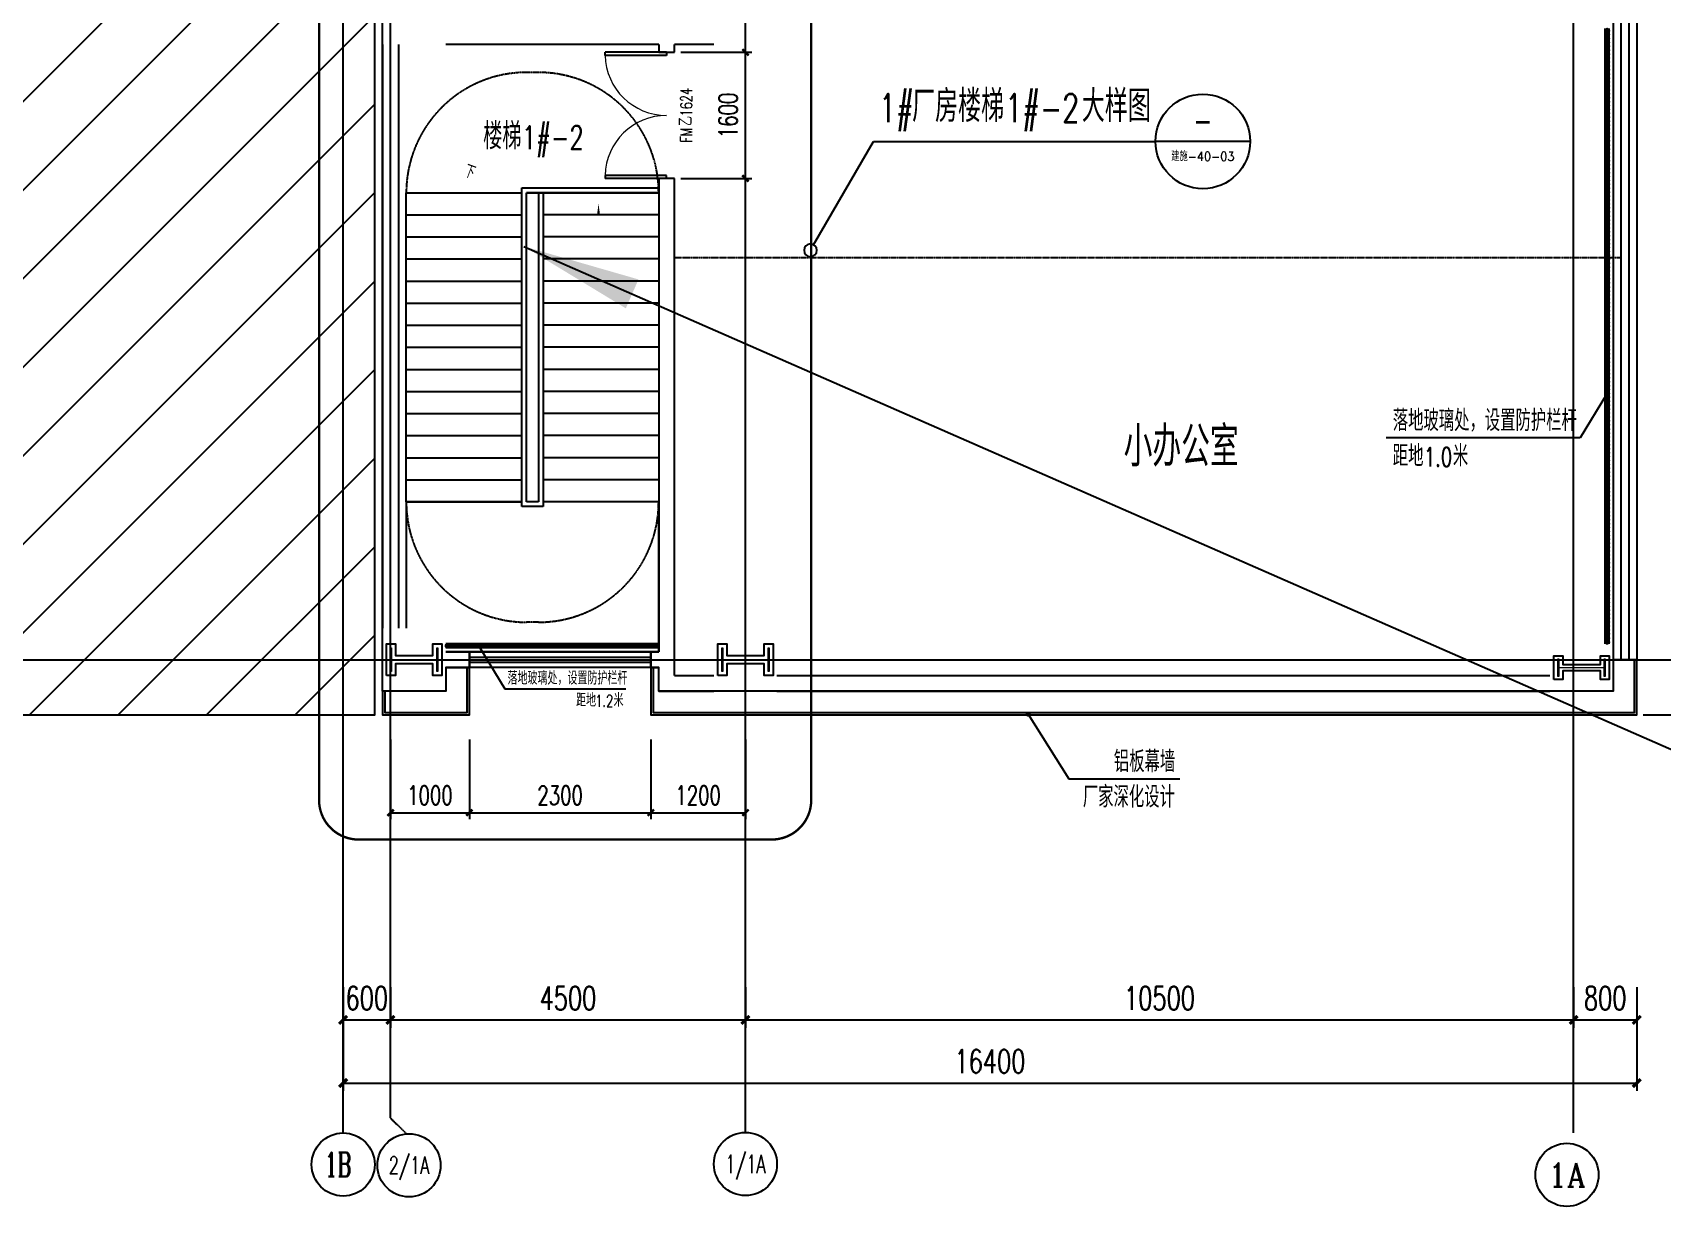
# Model space of a CAD drawing. Extents: x -954573 to 446329, y 489853 to 1226784.
# Drawn here: x -88392 to -67741, y 734889 to 749770 of the extents above; entities that cross this region are included whole.
import ezdxf
from ezdxf.enums import TextEntityAlignment as Align

# ---------------------------------------------------------------- set-up
doc = ezdxf.new("R2010")
doc.units = 0
doc.header["$LTSCALE"] = 10
doc.header["$MEASUREMENT"] = 0
doc.linetypes.add('10平面$0$DOTE', pattern=[2.42, 2, -0.2, 0.02, -0.2])
doc.linetypes.add('10平面$1$DASH', pattern=[0.35, 0.25, -0.1])
doc.layers.get('Defpoints').update_dxf_attribs({"color": 210})
for name, color, linetype in [('10平面$0$A-AXIS-D', 8, 'Continuous'), ('10平面$0$A-AXIS-DOTE', 8, '10平面$0$DOTE'), ('10平面$0$A-AXIS-DP', 8, 'Continuous'), ('10平面$0$A-AXIS-SYMB', 8, 'Continuous'), ('10平面$0$A-CURTAIN', 8, 'Continuous'), ('10平面$0$A-HATCH-2', 8, 'Continuous'), ('10平面$0$A-HRAIL', 8, 'Continuous'), ('10平面$0$A-SFCE', 8, 'Continuous'), ('10平面$0$A-STAIR', 8, 'Continuous'), ('10平面$0$A-TEXT', 8, 'Continuous'), ('10平面$0$A-WINDOW', 8, 'Continuous'), ('10平面$0$A-防火门窗', 1, 'Continuous'), ('10平面$0$AS-COLN', 8, 'Continuous'), ('10平面$0$AS-WALL', 8, 'Continuous'), ('10平面$0$AS-结构边线层', 8, 'Continuous'), ('10平面$0$CURTWALL', 8, 'Continuous'), ('10平面$0$DIM_ELEV', 3, 'Continuous'), ('10平面$0$DIM_SYMB', 8, 'Continuous'), ('10平面$0$PUB_TEXT', 8, 'Continuous'), ('10平面$0$建-房间', 8, 'Continuous'), ('10平面$0$建-文字', 8, 'Continuous'), ('10平面$0$建-窗', 8, 'Continuous'), ('10平面$0$建-箭头', 8, 'Continuous'), ('10平面$0$建-门窗编号', 8, 'Continuous'), ('A-LIN-V', 9, 'Continuous'), ('建-引出', 3, 'Continuous')]:
    doc.layers.add(name, color=color, linetype=linetype)
doc.layers.add('10平面$0$S-col', color=2, linetype='Continuous', lineweight=0)
doc.styles.add('10平面$0$_TCH_AXIS', font='COMPLEX', dxfattribs={"bigfont": 'GBCBIG'})
doc.styles.add('10平面$0$_TCH_DIM', font='SIMPLEX', dxfattribs={"bigfont": 'GBCBIG'})
doc.styles.add('10平面$0$_TCH_DIM_T3', font='SIMPLEX', dxfattribs={"width": 0.705882, "bigfont": 'GBCBIG'})
doc.styles.add('10平面$0$A-STANDARD', font='SIMPLEX', dxfattribs={"bigfont": 'GBCBIG'})
doc.styles.add('10平面$0$A-WIN-LABEL', font='SIMPLEX', dxfattribs={"bigfont": 'GBCBIG'})
doc.styles.add('10平面$0$Standard', font='gbenor.shx', dxfattribs={"bigfont": 'gbcbig.shx'})
doc.dimstyles.new('10平面$0$_TCH_ARCH&&100', dxfattribs={"dimtxt": 297.5, "dimasz": 100, "dimexe": 100, "dimexo": 100, "dimgap": 126.25, "dimtad": 1, "dimdec": 0, "dimzin": 0, "dimdsep": 46, "dimtxsty": '10平面$0$_TCH_DIM_T3', "dimblk": '10平面$0$_ArchTick', "dimcen": 0.09, "dimclrt": 7, "dimazin": 2, "dimtfac": 1, "dimtdec": 0, "dimtix": 1, "dimtmove": 2, "dimatfit": 3, "dimfxl": 0, "dimtolj": 1, "dimtzin": 0, "dimarcsym": 0})
doc.dimstyles.new('10平面$0$_TCH_ARCH&&80', dxfattribs={"dimtxt": 238, "dimasz": 80, "dimexe": 80, "dimexo": 80, "dimgap": 101, "dimtad": 1, "dimdec": 0, "dimzin": 0, "dimdsep": 46, "dimtxsty": '10平面$0$_TCH_DIM_T3', "dimblk": '10平面$0$_ArchTick', "dimcen": 0.09, "dimclrt": 7, "dimazin": 2, "dimtfac": 1, "dimtdec": 0, "dimtix": 1, "dimtmove": 2, "dimatfit": 3, "dimfxl": 0, "dimtolj": 1, "dimtzin": 0, "dimarcsym": 0})

# ---------------------------------------------------------------- blocks, each defined once
blk = doc.blocks.new('10平面$0$_ArchTick')
at = {"color": 0, "linetype": 'ByBlock', "const_width": 0.4}
blk.add_lwpolyline([(-0.5, -0.5), (0.5, 0.5)], dxfattribs=at)
blk = doc.blocks.new('*D3120')
at = {"layer": '10平面$0$A-AXIS-D', "color": 0, "lineweight": -2}
for p, q in [((136282, -67153), (136282, -67667)), ((136882, -67153), (136882, -67667)), ((136282, -67567), (136882, -67567))]:
    blk.add_line(p, q, dxfattribs=at)
at = {"layer": 'Defpoints', "color": 0}
for p in [(136282, -67053), (136882, -67053), (136882, -67567)]:
    blk.add_point(p, dxfattribs=at)
at = {"layer": '10平面$0$A-AXIS-D', "color": 0, "lineweight": -2, "xscale": 100, "yscale": 100, "zscale": 100, "rotation": 180}
blk.add_blockref('10平面$0$_ArchTick', (136282, -67567), dxfattribs=at)
at = {"layer": '10平面$0$A-AXIS-D', "color": 0, "lineweight": -2, "xscale": 100, "yscale": 100, "zscale": 100}
blk.add_blockref('10平面$0$_ArchTick', (136882, -67567), dxfattribs=at)
at = {"layer": '10平面$0$A-AXIS-D', "color": 7, "insert": (136582, -67292), "char_height": 297.5, "attachment_point": 5, "style": '10平面$0$_TCH_DIM_T3'}
blk.add_mtext('\\A1;600', dxfattribs=at)
blk = doc.blocks.new('*D3121')
at = {"layer": '10平面$0$A-AXIS-D', "color": 0, "lineweight": -2}
for p, q in [((136882, -67153), (136882, -67667)), ((141382, -67153), (141382, -67667)), ((136882, -67567), (141382, -67567))]:
    blk.add_line(p, q, dxfattribs=at)
at = {"layer": 'Defpoints', "color": 0}
for p in [(136882, -67053), (141382, -67053), (141382, -67567)]:
    blk.add_point(p, dxfattribs=at)
at = {"layer": '10平面$0$A-AXIS-D', "color": 0, "lineweight": -2, "xscale": 100, "yscale": 100, "zscale": 100, "rotation": 180}
blk.add_blockref('10平面$0$_ArchTick', (136882, -67567), dxfattribs=at)
at = {"layer": '10平面$0$A-AXIS-D', "color": 0, "lineweight": -2, "xscale": 100, "yscale": 100, "zscale": 100}
blk.add_blockref('10平面$0$_ArchTick', (141382, -67567), dxfattribs=at)
at = {"layer": '10平面$0$A-AXIS-D', "color": 7, "insert": (139132, -67292), "char_height": 297.5, "attachment_point": 5, "style": '10平面$0$_TCH_DIM_T3'}
blk.add_mtext('\\A1;4500', dxfattribs=at)
blk = doc.blocks.new('*D3122')
at = {"layer": '10平面$0$A-AXIS-D', "color": 0, "lineweight": -2}
for p, q in [((141382, -67153), (141382, -67667)), ((151882, -67153), (151882, -67667)), ((141382, -67567), (151882, -67567))]:
    blk.add_line(p, q, dxfattribs=at)
at = {"layer": 'Defpoints', "color": 0}
for p in [(141382, -67053), (151882, -67053), (151882, -67567)]:
    blk.add_point(p, dxfattribs=at)
at = {"layer": '10平面$0$A-AXIS-D', "color": 0, "lineweight": -2, "xscale": 100, "yscale": 100, "zscale": 100, "rotation": 180}
blk.add_blockref('10平面$0$_ArchTick', (141382, -67567), dxfattribs=at)
at = {"layer": '10平面$0$A-AXIS-D', "color": 0, "lineweight": -2, "xscale": 100, "yscale": 100, "zscale": 100}
blk.add_blockref('10平面$0$_ArchTick', (151882, -67567), dxfattribs=at)
at = {"layer": '10平面$0$A-AXIS-D', "color": 7, "insert": (146632, -67292), "char_height": 297.5, "attachment_point": 5, "style": '10平面$0$_TCH_DIM_T3'}
blk.add_mtext('\\A1;10500', dxfattribs=at)
blk = doc.blocks.new('*D3123')
at = {"layer": '10平面$0$A-AXIS-D', "color": 0, "lineweight": -2}
for p, q in [((151882, -67153), (151882, -67667)), ((152682, -67153), (152682, -67667)), ((151882, -67567), (152682, -67567))]:
    blk.add_line(p, q, dxfattribs=at)
at = {"layer": 'Defpoints', "color": 0}
for p in [(151882, -67053), (152682, -67053), (152682, -67567)]:
    blk.add_point(p, dxfattribs=at)
at = {"layer": '10平面$0$A-AXIS-D', "color": 0, "lineweight": -2, "xscale": 100, "yscale": 100, "zscale": 100, "rotation": 180}
blk.add_blockref('10平面$0$_ArchTick', (151882, -67567), dxfattribs=at)
at = {"layer": '10平面$0$A-AXIS-D', "color": 0, "lineweight": -2, "xscale": 100, "yscale": 100, "zscale": 100}
blk.add_blockref('10平面$0$_ArchTick', (152682, -67567), dxfattribs=at)
at = {"layer": '10平面$0$A-AXIS-D', "color": 7, "insert": (152282, -67292), "char_height": 297.5, "attachment_point": 5, "style": '10平面$0$_TCH_DIM_T3'}
blk.add_mtext('\\A1;800', dxfattribs=at)
blk = doc.blocks.new('*D3124')
at = {"layer": '10平面$0$A-AXIS-D', "color": 0, "lineweight": -2}
for p, q in [((136282, -67253), (136282, -68467)), ((152682, -67253), (152682, -68467)), ((136282, -68367), (152682, -68367))]:
    blk.add_line(p, q, dxfattribs=at)
at = {"layer": 'Defpoints', "color": 0}
for p in [(136282, -67153), (152682, -67153), (152682, -68367)]:
    blk.add_point(p, dxfattribs=at)
at = {"layer": '10平面$0$A-AXIS-D', "color": 0, "lineweight": -2, "xscale": 100, "yscale": 100, "zscale": 100, "rotation": 180}
blk.add_blockref('10平面$0$_ArchTick', (136282, -68367), dxfattribs=at)
at = {"layer": '10平面$0$A-AXIS-D', "color": 0, "lineweight": -2, "xscale": 100, "yscale": 100, "zscale": 100}
blk.add_blockref('10平面$0$_ArchTick', (152682, -68367), dxfattribs=at)
at = {"layer": '10平面$0$A-AXIS-D', "color": 7, "insert": (144482, -68092), "char_height": 297.5, "attachment_point": 5, "style": '10平面$0$_TCH_DIM_T3'}
blk.add_mtext('\\A1;16400', dxfattribs=at)
blk = doc.blocks.new('10平面$0$43243')
at = {"layer": '10平面$0$AS-结构边线层'}
blk.add_lwpolyline([(-68354, 818320), (-68354, 782920), (-70554, 782920), (-70554, 774520), (-68354, 774520), (-68354, 741420), (-80454, 741420), (-80454, 741720), (-80554, 741720), (-80554, 741920), (-82854, 741920), (-82854, 741720), (-83154, 741720), (-83154, 741420), (-83954, 741420), (-83954, 741420), (-83954, 832020)], dxfattribs=at)
blk = doc.blocks.new('10平面$0$3132')
at = {"layer": '10平面$0$A-AXIS-SYMB'}
for p, q in [((-78490, 747080), (-77731, 748390)), ((-77731, 748390), (-74155, 748390)), ((-72955, 748390), (-74155, 748390))]:
    blk.add_line(p, q, dxfattribs=at)
blk.add_lwpolyline([(-78449, 747010, 1), (-78611, 747010, 1)], format="xyb", close=True, dxfattribs=at)
blk.add_circle((-73555, 748390), 600, dxfattribs=at)
at = {"layer": '10平面$0$DIM_ELEV', "linetype": '10平面$1$DASH', "const_width": 30}
blk.add_lwpolyline([(-84260, 751860), (-79020, 751860, -0.414214), (-78520, 751360), (-78520, 740040, -0.414214), (-79020, 739540), (-84260, 739540, -0.414214), (-84760, 740040), (-84760, 751360, -0.414214)], format="xyb", close=True, dxfattribs=at)
at = {"layer": '10平面$0$PUB_TEXT', "style": '10平面$0$_TCH_DIM', "width": 0.705882}
for s, p in [('1#', (-77662, 748635)), ('1#-2', (-76062, 748635))]:
    blk.add_text(s, height=357, dxfattribs=at).set_placement(p)
at = {"layer": '10平面$0$PUB_TEXT', "style": '10平面$0$_TCH_DIM'}
for s, p in [('厂房楼梯', (-77242, 748635)), ('大样图', (-75090, 748635))]:
    blk.add_text(s, height=405.1, dxfattribs=at).set_placement(p)
for s, height, width, p, p2 in [('-', 365, 0.777778, (-73677, 748479), (-73434, 748479)), ('建施-40-03', 114.3, 0.940725, (-73956, 748143), (-73155, 748143))]:
    blk.add_text(s, height=height, dxfattribs=dict(at, width=width)).set_placement(p, p2, align=Align.FIT)
blk = doc.blocks.new('*D3766')
at = {"layer": '10平面$0$A-AXIS-DP', "color": 0, "lineweight": -2}
for p, q in [((-83854, 740810), (-83854, 739800)), ((-82854, 740810), (-82854, 739800)), ((-83854, 739880), (-82854, 739880))]:
    blk.add_line(p, q, dxfattribs=at)
at = {"layer": 'Defpoints', "color": 0}
for p in [(-83854, 740890), (-82854, 740890), (-82854, 739880)]:
    blk.add_point(p, dxfattribs=at)
at = {"layer": '10平面$0$A-AXIS-DP', "color": 0, "lineweight": -2, "xscale": 80, "yscale": 80, "zscale": 80, "rotation": 180}
blk.add_blockref('10平面$0$_ArchTick', (-83854, 739880), dxfattribs=at)
at = {"layer": '10平面$0$A-AXIS-DP', "color": 0, "lineweight": -2, "xscale": 80, "yscale": 80, "zscale": 80}
blk.add_blockref('10平面$0$_ArchTick', (-82854, 739880), dxfattribs=at)
at = {"layer": '10平面$0$A-AXIS-DP', "color": 7, "insert": (-83354, 740100), "char_height": 238, "attachment_point": 5, "style": '10平面$0$_TCH_DIM_T3'}
blk.add_mtext('\\A1;1000', dxfattribs=at)
blk = doc.blocks.new('*D3767')
at = {"layer": '10平面$0$A-AXIS-DP', "color": 0, "lineweight": -2}
for p, q in [((-82854, 740810), (-82854, 739800)), ((-80554, 740810), (-80554, 739800)), ((-82854, 739880), (-80554, 739880))]:
    blk.add_line(p, q, dxfattribs=at)
at = {"layer": 'Defpoints', "color": 0}
for p in [(-82854, 740890), (-80554, 740890), (-80554, 739880)]:
    blk.add_point(p, dxfattribs=at)
at = {"layer": '10平面$0$A-AXIS-DP', "color": 0, "lineweight": -2, "xscale": 80, "yscale": 80, "zscale": 80, "rotation": 180}
blk.add_blockref('10平面$0$_ArchTick', (-82854, 739880), dxfattribs=at)
at = {"layer": '10平面$0$A-AXIS-DP', "color": 0, "lineweight": -2, "xscale": 80, "yscale": 80, "zscale": 80}
blk.add_blockref('10平面$0$_ArchTick', (-80554, 739880), dxfattribs=at)
at = {"layer": '10平面$0$A-AXIS-DP', "color": 7, "insert": (-81704, 740100), "char_height": 238, "attachment_point": 5, "style": '10平面$0$_TCH_DIM_T3'}
blk.add_mtext('\\A1;2300', dxfattribs=at)
blk = doc.blocks.new('*D3768')
at = {"layer": '10平面$0$A-AXIS-DP', "color": 0, "lineweight": -2}
for p, q in [((-80554, 740810), (-80554, 739800)), ((-79354, 740810), (-79354, 739800)), ((-80554, 739880), (-79354, 739880))]:
    blk.add_line(p, q, dxfattribs=at)
at = {"layer": 'Defpoints', "color": 0}
for p in [(-80554, 740890), (-79354, 740890), (-79354, 739880)]:
    blk.add_point(p, dxfattribs=at)
at = {"layer": '10平面$0$A-AXIS-DP', "color": 0, "lineweight": -2, "xscale": 80, "yscale": 80, "zscale": 80, "rotation": 180}
blk.add_blockref('10平面$0$_ArchTick', (-80554, 739880), dxfattribs=at)
at = {"layer": '10平面$0$A-AXIS-DP', "color": 0, "lineweight": -2, "xscale": 80, "yscale": 80, "zscale": 80}
blk.add_blockref('10平面$0$_ArchTick', (-79354, 739880), dxfattribs=at)
at = {"layer": '10平面$0$A-AXIS-DP', "color": 7, "insert": (-79954, 740100), "char_height": 238, "attachment_point": 5, "style": '10平面$0$_TCH_DIM_T3'}
blk.add_mtext('\\A1;1200', dxfattribs=at)
blk = doc.blocks.new('*D3973')
at = {"layer": '10平面$0$A-AXIS-DP', "color": 0, "lineweight": -2}
for p, q in [((-80174, 749520), (-79274, 749520)), ((-79354, 747920), (-79354, 749520)), ((-80174, 747920), (-79274, 747920))]:
    blk.add_line(p, q, dxfattribs=at)
at = {"layer": 'Defpoints', "color": 0}
for p in [(-80254, 749520), (-79354, 749520), (-80254, 747920)]:
    blk.add_point(p, dxfattribs=at)
at = {"layer": '10平面$0$A-AXIS-DP', "color": 0, "lineweight": -2, "xscale": 80, "yscale": 80, "zscale": 80}
for p, rotation in [((-79354, 749520), 90), ((-79354, 747920), 270)]:
    blk.add_blockref('10平面$0$_ArchTick', p, dxfattribs=dict(at, rotation=rotation))
at = {"layer": '10平面$0$A-AXIS-DP', "color": 7, "insert": (-79574, 748720), "char_height": 238, "attachment_point": 5, "rotation": 90, "style": '10平面$0$_TCH_DIM_T3'}
blk.add_mtext('\\A1;1600', dxfattribs=at)
blk = doc.blocks.new('*D4214')
at = {"layer": '10平面$0$A-AXIS-DP', "color": 0, "lineweight": -2}
for p, q in [((-67974, 741820), (-66990, 741820)), ((-67070, 741120), (-67070, 741820)), ((-67974, 741120), (-66990, 741120))]:
    blk.add_line(p, q, dxfattribs=at)
at = {"layer": 'Defpoints', "color": 0}
for p in [(-68054, 741820), (-67070, 741820), (-68054, 741120)]:
    blk.add_point(p, dxfattribs=at)
at = {"layer": '10平面$0$A-AXIS-DP', "color": 0, "lineweight": -2, "xscale": 80, "yscale": 80, "zscale": 80}
for p, rotation in [((-67070, 741820), 90), ((-67070, 741120), 270)]:
    blk.add_blockref('10平面$0$_ArchTick', p, dxfattribs=dict(at, rotation=rotation))
at = {"layer": '10平面$0$A-AXIS-DP', "color": 7, "insert": (-67290, 741470), "char_height": 238, "attachment_point": 5, "rotation": 90, "style": '10平面$0$_TCH_DIM_T3'}
blk.add_mtext('\\A1;700', dxfattribs=at)
blk = doc.blocks.new('10平面$0$$DorLib2D$00000002')
for p, q in [((-0.5, 0), (-0.5, 0.4875)), ((-0.475, 0.4875), (-0.5, 0.4875)), ((-0.475, 0), (-0.475, 0.4875)), ((0.475, 0), (0.475, 0.4875)), ((0.475, 0.4875), (0.5, 0.4875)), ((0.5, 0), (0.5, 0.4875)), ((-0.5, 0), (-0.475, 0)), ((0.5, 0), (0.475, 0))]:
    blk.add_line(p, q)
at = {"lineweight": 13}
for centre, start, end in [((-0.4875, 0), 0, 88.53072), ((0.4875, 0), 91.46928, 180)]:
    blk.add_arc(centre, 0.4875, start, end, dxfattribs=at)
blk = doc.blocks.new('10平面$0$WINDOW2DLIB$DYNSTYLE$00000005')
at = {"color": 0}
for points in [[(-0.5, 0.5), (-0.5, -0.5)], [(-0.5, 0.5), (0.5, 0.5)], [(0.5, -0.5), (0.5, 0.5)], [(0.5, 0.1667), (-0.5, 0.1667)], [(0.5, -0.1667), (-0.5, -0.1667)], [(-0.5, -0.5), (0.5, -0.5)]]:
    blk.add_lwpolyline(points, dxfattribs=at)
blk = doc.blocks.new('10平面$0$99平面图例外参$0$$LinePat$圆环')
for points in [[(0, 150), (300, 150)], [(0, 0), (300, 0)], [(0, -150), (300, -150)]]:
    blk.add_lwpolyline(points)
at = {"color": 0}
blk.add_circle((150, 0), 150, dxfattribs=at)
blk = doc.blocks.new('10平面$0$_FZH')
at = {"layer": '10平面$0$A-HATCH-2'}
blk.add_lwpolyline([(-0.437, -0.25), (-0.437, 0.25), (-0.297, 0.25), (-0.297, 0.067), (0.298, 0.067), (0.298, 0.25), (0.438, 0.25), (0.438, -0.25), (0.298, -0.25), (0.298, -0.068), (-0.297, -0.068), (-0.297, -0.25)], close=True, dxfattribs=at)
at = {"layer": '10平面$0$S-col'}
blk.add_lwpolyline([(-0.375, -0.188), (-0.375, 0.187), (-0.36, 0.187), (-0.36, 0.005), (0.36, 0.005), (0.36, 0.187), (0.375, 0.187), (0.375, -0.188), (0.36, -0.188), (0.36, -0.005), (-0.36, -0.005), (-0.36, -0.188)], close=True, dxfattribs=at)
blk = doc.blocks.new('10平面$0$dote')
at = {"layer": '10平面$0$A-AXIS-D'}
for centre in [(136282.2, -69400), (137117.3, -69410), (141382.2, -69393.9), (151797.3, -69531.1)]:
    blk.add_circle(centre, 400, dxfattribs=at)
at = {"layer": '10平面$0$A-AXIS-DOTE'}
for p, q in [((136282.2, -69000), (136282.2, 36606.4)), ((141382.2, -69000), (141382.2, 36662.3)), ((151882.2, -69000), (151882.2, 36662.3)), ((136882.2, -68810), (136882.2, 36400)), ((134026.4, -63000), (158590, -63000)), ((137087, -69011.1), (136882.2, -68810))]:
    blk.add_line(p, q, dxfattribs=at)
at = {"layer": '10平面$0$PUB_TEXT', "style": '10平面$0$_TCH_AXIS'}
for s, height, width, p, p2 in [('1B ', 307.25, 0.551724, (136048.1, -69553.6), (136516.3, -69553.6)), ('2/1A', 219.77, 0.65625, (136859.8, -69519.9), (137374.8, -69519.9)), ('1/1A', 232.83, 0.65625, (141127.5, -69510.3), (141636.9, -69510.3))]:
    blk.add_text(s, height=height, dxfattribs=dict(at, width=width)).set_placement(p, p2, align=Align.FIT)
blk.add_text('1A', height=300.65, dxfattribs=at).set_placement((151561.1, -69681.5), (152033.5, -69681.5), align=Align.FIT)
at = {"layer": '10平面$0$A-AXIS-D'}
for base, p1, p2, picture, middle in [((136882.2, -67566.7), (136282.2, -67053.1), (136882.2, -67053.1), '*D3120', (136582.2, -67291.7)), ((141382.2, -67566.7), (136882.2, -67053.1), (141382.2, -67053.1), '*D3121', (139132.2, -67291.7)), ((151882.2, -67566.7), (141382.2, -67053.1), (151882.2, -67053.1), '*D3122', (146632.2, -67291.7)), ((152682.2, -67566.7), (151882.2, -67053.1), (152682.2, -67053.1), '*D3123', (152282.2, -67291.7)), ((152682.2, -68366.7), (136282.2, -67153.1), (152682.2, -67153.1), '*D3124', (144482.2, -68091.7))]:
    dim = blk.add_linear_dim(base=base, p1=p1, p2=p2, angle=0, dimstyle='10平面$0$_TCH_ARCH&&100', override={"dimgap": 0}, dxfattribs=at)
    dim.commit()
    dim.dimension.update_dxf_attribs({"geometry": picture, "text_midpoint": middle, "dimtype": 129})
blk = doc.blocks.new('10平面')
at = {"layer": '10平面$0$A-HATCH-2'}
h = blk.add_hatch(dxfattribs=at)
h.set_pattern_fill('ANSI31', color=256, scale=500)
h.set_pattern_definition([(45, (0, 0), (-561.266, 561.266), [])])
h.paths.add_polyline_path([(-84054.2, 832520), (-91980, 832520), (-91980, 741120), (-84054.2, 741120)])
at = {"linetype": '10平面$1$DASH', "ltscale": 2}
blk.add_lwpolyline([(-128061.3, 741820), (-84100, 741820)], dxfattribs=at)
at = {"layer": '10平面$0$A-AXIS-SYMB'}
for p, q in [((-68439.4, 745182.5), (-68772.3, 744634)), ((-68772.3, 744634), (-71230.8, 744634)), ((-75770, 741130), (-75255.8, 740310)), ((-75255.8, 740310), (-73845.8, 740310))]:
    blk.add_line(p, q, dxfattribs=at)
at = {"layer": '10平面$0$A-AXIS-SYMB', "const_width": 32}
for points in [[(-68431, 745196.1, 1), (-68447.7, 745168.8, 1)], [(-75778.5, 741143.6, 1), (-75761.5, 741116.4, 1)]]:
    blk.add_lwpolyline(points, format="xyb", close=True, dxfattribs=at)
at = {"layer": '10平面$0$A-CURTAIN'}
for points in [[(-80554.2, 741720), (-80554.2, 741120), (-68054.2, 741120), (-68054.2, 741820)], [(-80524.2, 741720), (-80524.2, 741150), (-68084.2, 741150), (-68084.2, 741820)], [(-83954.2, 741420), (-83954.2, 741120), (-82854.2, 741120), (-82854.2, 741720)], [(-83924.2, 741420), (-83924.2, 741150), (-82884.2, 741150), (-82884.2, 741720)]]:
    blk.add_lwpolyline(points, dxfattribs=at)
at = {"layer": '10平面$0$A-HATCH-2'}
blk.add_lwpolyline([(-84054.2, 832520), (-91980, 832520), (-91980, 741120), (-84054.2, 741120)], close=True, dxfattribs=at)
at = {"layer": '10平面$0$A-SFCE', "color": 9, "linetype": '10平面$1$DASH'}
for p, q in [((-81979.2, 749265), (-82129.2, 749265)), ((-81979.2, 742295), (-82129.2, 742295))]:
    blk.add_line(p, q, dxfattribs=at)
for points in [[(-83654.2, 747740, -0.4142136), (-82129.2, 749265)], [(-80454.2, 747740, 0.4142136), (-81979.2, 749265)], [(-83654.2, 743820, 0.4142136), (-82129.2, 742295)], [(-80454.2, 743820, -0.4142136), (-81979.2, 742295)]]:
    blk.add_lwpolyline(points, format="xyb", dxfattribs=at)
at = {"layer": '10平面$0$A-STAIR'}
for p, q in [((-82189.2, 743760), (-82189.2, 747800)), ((-82189.2, 747800), (-80454.2, 747800)), ((-80454.2, 747800), (-80454.2, 747740)), ((-83654.2, 743820), (-83654.2, 747740)), ((-83654.2, 747740), (-82189.2, 747740)), ((-82129.2, 743820), (-82129.2, 747740)), ((-82129.2, 743820), (-82129.2, 747740)), ((-82129.2, 747740), (-80454.2, 747740)), ((-81979.2, 747740), (-82129.2, 747740)), ((-81979.2, 747740), (-81979.2, 743820)), ((-81919.2, 747740), (-81979.2, 747740)), ((-81979.2, 747740), (-81979.2, 743820)), ((-81919.2, 747740), (-81979.2, 747740)), ((-80454.2, 747740), (-81919.2, 747740)), ((-81919.2, 747740), (-81919.2, 743760)), ((-80454.2, 747740), (-80454.2, 743820)), ((-83654.2, 747460), (-82189.2, 747460)), ((-80454.2, 747460), (-81919.2, 747460)), ((-83654.2, 747180), (-82189.2, 747180)), ((-80454.2, 747180), (-81919.2, 747180)), ((-83654.2, 746900), (-82189.2, 746900)), ((-80454.2, 746900), (-81919.2, 746900)), ((-83654.2, 746620), (-82189.2, 746620)), ((-80454.2, 746620), (-81919.2, 746620)), ((-83654.2, 746340), (-82189.2, 746340)), ((-80454.2, 746340), (-81919.2, 746340)), ((-83654.2, 746060), (-82189.2, 746060)), ((-80454.2, 746060), (-81919.2, 746060)), ((-83654.2, 745780), (-82189.2, 745780)), ((-80454.2, 745780), (-81919.2, 745780)), ((-83654.2, 745500), (-82189.2, 745500)), ((-80454.2, 745500), (-81919.2, 745500)), ((-83654.2, 745220), (-82189.2, 745220)), ((-80454.2, 745220), (-81919.2, 745220)), ((-83654.2, 744940), (-82189.2, 744940)), ((-80454.2, 744940), (-81919.2, 744940)), ((-83654.2, 744660), (-82189.2, 744660)), ((-80454.2, 744660), (-81919.2, 744660)), ((-83654.2, 744380), (-82189.2, 744380)), ((-80454.2, 744380), (-81919.2, 744380)), ((-83654.2, 744100), (-82189.2, 744100)), ((-80454.2, 744100), (-81919.2, 744100)), ((-83654.2, 743820), (-82189.2, 743820)), ((-83654.2, 743820), (-83654.2, 742220)), ((-82189.2, 743820), (-83654.2, 743820)), ((-81919.2, 743760), (-82189.2, 743760)), ((-81979.2, 743820), (-82129.2, 743820)), ((-81979.2, 743820), (-82129.2, 743820)), ((-80454.2, 743820), (-81919.2, 743820)), ((-80454.2, 743820), (-81919.2, 743820)), ((-80454.2, 741920), (-80454.2, 743820)), ((-83154.2, 741920), (-80454.2, 741920))]:
    blk.add_line(p, q, dxfattribs=at)
at = {"layer": '10平面$0$AS-WALL'}
for p, q in [((-83954.2, 749620), (-83954.2, 742220)), ((-83754.2, 749620), (-83754.2, 742220)), ((-80454.2, 749620), (-83154.2, 749620)), ((-80454.2, 749620), (-80454.2, 749520)), ((-79754.2, 749620), (-80254.2, 749620)), ((-80254.2, 749520), (-80254.2, 749620)), ((-80454.2, 749520), (-80254.2, 749520)), ((-80254.2, 747920), (-80454.2, 747920)), ((-80454.2, 747920), (-80454.2, 741920)), ((-80254.2, 741820), (-80254.2, 747920)), ((-82854.2, 741920), (-83154.2, 741920)), ((-82854.2, 741720), (-82854.2, 741920)), ((-80454.2, 741920), (-80554.2, 741920)), ((-80554.2, 741920), (-80554.2, 741720)), ((-80254.2, 741620), (-80254.2, 741820)), ((-83154.2, 741720), (-82854.2, 741720)), ((-80554.2, 741720), (-80454.2, 741720)), ((-80454.2, 741420), (-80454.2, 741720)), ((-80254.2, 741620), (-79754.2, 741620)), ((-78954.2, 741620), (-69154.2, 741620)), ((-80454.2, 741420), (-79754.2, 741420)), ((-78954.2, 741420), (-69154.2, 741420))]:
    blk.add_line(p, q, dxfattribs=at)
at = {"layer": '10平面$0$AS-WALL', "linetype": '10平面$1$DASH'}
blk.add_lwpolyline([(-80254.2, 746920), (-68254.2, 746920)], dxfattribs=at)
at = {"layer": '10平面$0$CURTWALL'}
for p, q in [((-68354.2, 774220), (-68354.2, 741820)), ((-68254.2, 774220), (-68254.2, 741820)), ((-68154.2, 774220), (-68154.2, 741820)), ((-68054.2, 774220), (-68054.2, 741820)), ((-68054.2, 741820), (-68354.2, 741820))]:
    blk.add_line(p, q, dxfattribs=at)
at = {"layer": '10平面$0$DIM_SYMB'}
for p, q in [((-82738.8, 741999.5), (-82405.9, 741451.1)), ((-82405.9, 741451.1), (-80869.3, 741451.1))]:
    blk.add_line(p, q, dxfattribs=at)
at = {"layer": '10平面$0$DIM_SYMB', "const_width": 20}
blk.add_lwpolyline([(-82744, 742008.1, 1), (-82733.6, 741991, 1)], format="xyb", close=True, dxfattribs=at)
at = {"layer": '10平面$0$建-箭头'}
blk.add_lwpolyline([(-82891.7, 747880, 0, 0, 0), (-82891.7, 742870, 0, 0, 0), (-81216.7, 742870, 0, 0, 0), (-81216.7, 747600, 0, 40, 0), (-81216.7, 747450, 0, 0, 0)], format="xyseb", dxfattribs=at)
at = {"layer": '10平面$0$A-AXIS-DP'}
blk.add_blockref('10平面$0$3132', (0, 0), dxfattribs=at)
at = {"layer": '10平面$0$A-HRAIL'}
for p, xscale, yscale, zscale, rotation in [((-68429.2, 749770), 0.1666666666666673, 0.1666666666666673, 0.1666666666666673, 90), ((-68429.2, 749720), 0.1666666666666673, 0.1666666666666673, 0.1666666666666673, 90), ((-68429.2, 749670), 0.1666666666666673, 0.1666666666666673, 0.1666666666666673, 90), ((-68429.2, 749620), 0.1666666666666673, 0.1666666666666673, 0.1666666666666673, 90), ((-68429.2, 749570), 0.1666666666666673, 0.1666666666666673, 0.1666666666666673, 90), ((-68429.2, 749520), 0.1666666666666673, 0.1666666666666673, 0.1666666666666673, 90), ((-68429.2, 749470), 0.1666666666666673, 0.1666666666666673, 0.1666666666666673, 90), ((-68429.2, 749420), 0.1666666666666673, 0.1666666666666673, 0.1666666666666673, 90), ((-68429.2, 749370), 0.1666666666666673, 0.1666666666666673, 0.1666666666666673, 90), ((-68429.2, 749320), 0.1666666666666673, 0.1666666666666673, 0.1666666666666673, 90), ((-68429.2, 749270), 0.1666666666666673, 0.1666666666666673, 0.1666666666666673, 90), ((-68429.2, 749220), 0.1666666666666673, 0.1666666666666673, 0.1666666666666673, 90), ((-68429.2, 749170), 0.1666666666666673, 0.1666666666666673, 0.1666666666666673, 90), ((-68429.2, 749120), 0.1666666666666673, 0.1666666666666673, 0.1666666666666673, 90), ((-68429.2, 749070), 0.1666666666666673, 0.1666666666666673, 0.1666666666666673, 90), ((-68429.2, 749020), 0.1666666666666673, 0.1666666666666673, 0.1666666666666673, 90), ((-68429.2, 748970), 0.1666666666666673, 0.1666666666666673, 0.1666666666666673, 90), ((-68429.2, 748920), 0.1666666666666673, 0.1666666666666673, 0.1666666666666673, 90), ((-68429.2, 748870), 0.1666666666666673, 0.1666666666666673, 0.1666666666666673, 90), ((-68429.2, 748820), 0.1666666666666673, 0.1666666666666673, 0.1666666666666673, 90), ((-68429.2, 748770), 0.1666666666666673, 0.1666666666666673, 0.1666666666666673, 90), ((-68429.2, 748720), 0.1666666666666673, 0.1666666666666673, 0.1666666666666673, 90), ((-68429.2, 748670), 0.1666666666666673, 0.1666666666666673, 0.1666666666666673, 90), ((-68429.2, 748620), 0.1666666666666673, 0.1666666666666673, 0.1666666666666673, 90), ((-68429.2, 748570), 0.1666666666666673, 0.1666666666666673, 0.1666666666666673, 90), ((-68429.2, 748520), 0.1666666666666673, 0.1666666666666673, 0.1666666666666673, 90), ((-68429.2, 748470), 0.1666666666666673, 0.1666666666666673, 0.1666666666666673, 90), ((-68429.2, 748420), 0.1666666666666673, 0.1666666666666673, 0.1666666666666673, 90), ((-68429.2, 748370), 0.1666666666666673, 0.1666666666666673, 0.1666666666666673, 90), ((-68429.2, 748320), 0.1666666666666673, 0.1666666666666673, 0.1666666666666673, 90), ((-68429.2, 748270), 0.1666666666666673, 0.1666666666666673, 0.1666666666666673, 90), ((-68429.2, 748220), 0.1666666666666673, 0.1666666666666673, 0.1666666666666673, 90), ((-68429.2, 748170), 0.1666666666666673, 0.1666666666666673, 0.1666666666666673, 90), ((-68429.2, 748120), 0.1666666666666673, 0.1666666666666673, 0.1666666666666673, 90), ((-68429.2, 748070), 0.1666666666666673, 0.1666666666666673, 0.1666666666666673, 90), ((-68429.2, 748020), 0.1666666666666673, 0.1666666666666673, 0.1666666666666673, 90), ((-68429.2, 747970), 0.1666666666666673, 0.1666666666666673, 0.1666666666666673, 90), ((-68429.2, 747920), 0.1666666666666673, 0.1666666666666673, 0.1666666666666673, 90), ((-68429.2, 747870), 0.1666666666666673, 0.1666666666666673, 0.1666666666666673, 90), ((-68429.2, 747820), 0.1666666666666673, 0.1666666666666673, 0.1666666666666673, 90), ((-68429.2, 747770), 0.1666666666666673, 0.1666666666666673, 0.1666666666666673, 90), ((-68429.2, 747720), 0.1666666666666673, 0.1666666666666673, 0.1666666666666673, 90), ((-68429.2, 747670), 0.1666666666666673, 0.1666666666666673, 0.1666666666666673, 90), ((-68429.2, 747620), 0.1666666666666673, 0.1666666666666673, 0.1666666666666673, 90), ((-68429.2, 747570), 0.1666666666666673, 0.1666666666666673, 0.1666666666666673, 90), ((-68429.2, 747520), 0.1666666666666673, 0.1666666666666673, 0.1666666666666673, 90), ((-68429.2, 747470), 0.1666666666666673, 0.1666666666666673, 0.1666666666666673, 90), ((-68429.2, 747420), 0.1666666666666673, 0.1666666666666673, 0.1666666666666673, 90), ((-68429.2, 747370), 0.1666666666666673, 0.1666666666666673, 0.1666666666666673, 90), ((-68429.2, 747320), 0.1666666666666673, 0.1666666666666673, 0.1666666666666673, 90), ((-68429.2, 747270), 0.1666666666666673, 0.1666666666666673, 0.1666666666666673, 90), ((-68429.2, 747220), 0.1666666666666673, 0.1666666666666673, 0.1666666666666673, 90), ((-68429.2, 747170), 0.1666666666666673, 0.1666666666666673, 0.1666666666666673, 90), ((-68429.2, 747120), 0.1666666666666673, 0.1666666666666673, 0.1666666666666673, 90), ((-68429.2, 747070), 0.1666666666666673, 0.1666666666666673, 0.1666666666666673, 90), ((-68429.2, 747020), 0.1666666666666673, 0.1666666666666673, 0.1666666666666673, 90), ((-68429.2, 746970), 0.1666666666666673, 0.1666666666666673, 0.1666666666666673, 90), ((-68429.2, 746920), 0.1666666666666673, 0.1666666666666673, 0.1666666666666673, 90), ((-68429.2, 746870), 0.1666666666666673, 0.1666666666666673, 0.1666666666666673, 90), ((-68429.2, 746820), 0.1666666666666673, 0.1666666666666673, 0.1666666666666673, 90), ((-68429.2, 746770), 0.1666666666666673, 0.1666666666666673, 0.1666666666666673, 90), ((-68429.2, 746720), 0.1666666666666673, 0.1666666666666673, 0.1666666666666673, 90), ((-68429.2, 746670), 0.1666666666666673, 0.1666666666666673, 0.1666666666666673, 90), ((-68429.2, 746620), 0.1666666666666673, 0.1666666666666673, 0.1666666666666673, 90), ((-68429.2, 746570), 0.1666666666666673, 0.1666666666666673, 0.1666666666666673, 90), ((-68429.2, 746520), 0.1666666666666673, 0.1666666666666673, 0.1666666666666673, 90), ((-68429.2, 746470), 0.1666666666666673, 0.1666666666666673, 0.1666666666666673, 90), ((-68429.2, 746420), 0.1666666666666673, 0.1666666666666673, 0.1666666666666673, 90), ((-68429.2, 746370), 0.1666666666666673, 0.1666666666666673, 0.1666666666666673, 90), ((-68429.2, 746320), 0.1666666666666673, 0.1666666666666673, 0.1666666666666673, 90), ((-68429.2, 746270), 0.1666666666666673, 0.1666666666666673, 0.1666666666666673, 90), ((-68429.2, 746220), 0.1666666666666673, 0.1666666666666673, 0.1666666666666673, 90), ((-68429.2, 746170), 0.1666666666666673, 0.1666666666666673, 0.1666666666666673, 90), ((-68429.2, 746120), 0.1666666666666673, 0.1666666666666673, 0.1666666666666673, 90), ((-68429.2, 746070), 0.1666666666666673, 0.1666666666666673, 0.1666666666666673, 90), ((-68429.2, 746020), 0.1666666666666673, 0.1666666666666673, 0.1666666666666673, 90), ((-68429.2, 745970), 0.1666666666666673, 0.1666666666666673, 0.1666666666666673, 90), ((-68429.2, 745920), 0.1666666666666673, 0.1666666666666673, 0.1666666666666673, 90), ((-68429.2, 745870), 0.1666666666666673, 0.1666666666666673, 0.1666666666666673, 90), ((-68429.2, 745820), 0.1666666666666673, 0.1666666666666673, 0.1666666666666673, 90), ((-68429.2, 745770), 0.1666666666666673, 0.1666666666666673, 0.1666666666666673, 90), ((-68429.2, 745720), 0.1666666666666673, 0.1666666666666673, 0.1666666666666673, 90), ((-68429.2, 745670), 0.1666666666666673, 0.1666666666666673, 0.1666666666666673, 90), ((-68429.2, 745620), 0.1666666666666673, 0.1666666666666673, 0.1666666666666673, 90), ((-68429.2, 745570), 0.1666666666666673, 0.1666666666666673, 0.1666666666666673, 90), ((-68429.2, 745520), 0.1666666666666673, 0.1666666666666673, 0.1666666666666673, 90), ((-68429.2, 745470), 0.1666666666666673, 0.1666666666666673, 0.1666666666666673, 90), ((-68429.2, 745420), 0.1666666666666673, 0.1666666666666673, 0.1666666666666673, 90), ((-68429.2, 745370), 0.1666666666666673, 0.1666666666666673, 0.1666666666666673, 90), ((-68429.2, 745320), 0.1666666666666673, 0.1666666666666673, 0.1666666666666673, 90), ((-68429.2, 745270), 0.1666666666666673, 0.1666666666666673, 0.1666666666666673, 90), ((-68429.2, 745220), 0.1666666666666673, 0.1666666666666673, 0.1666666666666673, 90), ((-68429.2, 745170), 0.1666666666666673, 0.1666666666666673, 0.1666666666666673, 90), ((-68429.2, 745120), 0.1666666666666673, 0.1666666666666673, 0.1666666666666673, 90), ((-68429.2, 745070), 0.1666666666666673, 0.1666666666666673, 0.1666666666666673, 90), ((-68429.2, 745020), 0.1666666666666673, 0.1666666666666673, 0.1666666666666673, 90), ((-68429.2, 744970), 0.1666666666666673, 0.1666666666666673, 0.1666666666666673, 90), ((-68429.2, 744920), 0.1666666666666673, 0.1666666666666673, 0.1666666666666673, 90), ((-68429.2, 744870), 0.1666666666666673, 0.1666666666666673, 0.1666666666666673, 90), ((-68429.2, 744820), 0.1666666666666673, 0.1666666666666673, 0.1666666666666673, 90), ((-68429.2, 744770), 0.1666666666666673, 0.1666666666666673, 0.1666666666666673, 90), ((-68429.2, 744720), 0.1666666666666673, 0.1666666666666673, 0.1666666666666673, 90), ((-68429.2, 744670), 0.1666666666666673, 0.1666666666666673, 0.1666666666666673, 90), ((-68429.2, 744620), 0.1666666666666673, 0.1666666666666673, 0.1666666666666673, 90), ((-68429.2, 744570), 0.1666666666666673, 0.1666666666666673, 0.1666666666666673, 90), ((-68429.2, 744520), 0.1666666666666673, 0.1666666666666673, 0.1666666666666673, 90), ((-68429.2, 744470), 0.1666666666666673, 0.1666666666666673, 0.1666666666666673, 90), ((-68429.2, 744420), 0.1666666666666673, 0.1666666666666673, 0.1666666666666673, 90), ((-68429.2, 744370), 0.1666666666666673, 0.1666666666666673, 0.1666666666666673, 90), ((-68429.2, 744320), 0.1666666666666673, 0.1666666666666673, 0.1666666666666673, 90), ((-68429.2, 744270), 0.1666666666666673, 0.1666666666666673, 0.1666666666666673, 90), ((-68429.2, 744220), 0.1666666666666673, 0.1666666666666673, 0.1666666666666673, 90), ((-68429.2, 744170), 0.1666666666666673, 0.1666666666666673, 0.1666666666666673, 90), ((-68429.2, 744120), 0.1666666666666673, 0.1666666666666673, 0.1666666666666673, 90), ((-68429.2, 744070), 0.1666666666666673, 0.1666666666666673, 0.1666666666666673, 90), ((-68429.2, 744020), 0.1666666666666673, 0.1666666666666673, 0.1666666666666673, 90), ((-68429.2, 743970), 0.1666666666666673, 0.1666666666666673, 0.1666666666666673, 90), ((-68429.2, 743920), 0.1666666666666673, 0.1666666666666673, 0.1666666666666673, 90), ((-68429.2, 743870), 0.1666666666666673, 0.1666666666666673, 0.1666666666666673, 90), ((-68429.2, 743820), 0.1666666666666673, 0.1666666666666673, 0.1666666666666673, 90), ((-68429.2, 743770), 0.1666666666666673, 0.1666666666666673, 0.1666666666666673, 90), ((-68429.2, 743720), 0.1666666666666673, 0.1666666666666673, 0.1666666666666673, 90), ((-68429.2, 743670), 0.1666666666666673, 0.1666666666666673, 0.1666666666666673, 90), ((-68429.2, 743620), 0.1666666666666673, 0.1666666666666673, 0.1666666666666673, 90), ((-68429.2, 743570), 0.1666666666666673, 0.1666666666666673, 0.1666666666666673, 90), ((-68429.2, 743520), 0.1666666666666673, 0.1666666666666673, 0.1666666666666673, 90), ((-68429.2, 743470), 0.1666666666666673, 0.1666666666666673, 0.1666666666666673, 90), ((-68429.2, 743420), 0.1666666666666673, 0.1666666666666673, 0.1666666666666673, 90), ((-68429.2, 743370), 0.1666666666666673, 0.1666666666666673, 0.1666666666666673, 90), ((-68429.2, 743320), 0.1666666666666673, 0.1666666666666673, 0.1666666666666673, 90), ((-68429.2, 743270), 0.1666666666666673, 0.1666666666666673, 0.1666666666666673, 90), ((-68429.2, 743220), 0.1666666666666673, 0.1666666666666673, 0.1666666666666673, 90), ((-68429.2, 743170), 0.1666666666666673, 0.1666666666666673, 0.1666666666666673, 90), ((-68429.2, 743120), 0.1666666666666673, 0.1666666666666673, 0.1666666666666673, 90), ((-68429.2, 743070), 0.1666666666666673, 0.1666666666666673, 0.1666666666666673, 90), ((-68429.2, 743020), 0.1666666666666673, 0.1666666666666673, 0.1666666666666673, 90), ((-68429.2, 742970), 0.1666666666666673, 0.1666666666666673, 0.1666666666666673, 90), ((-68429.2, 742920), 0.1666666666666673, 0.1666666666666673, 0.1666666666666673, 90), ((-68429.2, 742870), 0.1666666666666673, 0.1666666666666673, 0.1666666666666673, 90), ((-68429.2, 742820), 0.1666666666666673, 0.1666666666666673, 0.1666666666666673, 90), ((-68429.2, 742770), 0.1666666666666673, 0.1666666666666673, 0.1666666666666673, 90), ((-68429.2, 742720), 0.1666666666666673, 0.1666666666666673, 0.1666666666666673, 90), ((-68429.2, 742670), 0.1666666666666673, 0.1666666666666673, 0.1666666666666673, 90), ((-68429.2, 742620), 0.1666666666666673, 0.1666666666666673, 0.1666666666666673, 90), ((-68429.2, 742570), 0.1666666666666673, 0.1666666666666673, 0.1666666666666673, 90), ((-68429.2, 742520), 0.1666666666666673, 0.1666666666666673, 0.1666666666666673, 90), ((-68429.2, 742470), 0.1666666666666673, 0.1666666666666673, 0.1666666666666673, 90), ((-68429.2, 742420), 0.1666666666666673, 0.1666666666666673, 0.1666666666666673, 90), ((-68429.2, 742370), 0.1666666666666673, 0.1666666666666673, 0.1666666666666673, 90), ((-68429.2, 742320), 0.1666666666666673, 0.1666666666666673, 0.1666666666666673, 90), ((-68429.2, 742270), 0.1666666666666673, 0.1666666666666673, 0.1666666666666673, 90), ((-68429.2, 742220), 0.1666666666666673, 0.1666666666666673, 0.1666666666666673, 90), ((-68429.2, 742170), 0.1666666666666673, 0.1666666666666673, 0.1666666666666673, 90), ((-83104.2, 741995), 0.166666667564121, 0.166666667564121, 0.166666667564121, 180), ((-83054.2, 741995), 0.166666667564121, 0.166666667564121, 0.166666667564121, 180), ((-83004.2, 741995), 0.166666667564121, 0.166666667564121, 0.166666667564121, 180), ((-82954.2, 741995), 0.166666667564121, 0.166666667564121, 0.166666667564121, 180), ((-82904.2, 741995), 0.166666667564121, 0.166666667564121, 0.166666667564121, 180), ((-82854.2, 741995), 0.166666667564121, 0.166666667564121, 0.166666667564121, 180), ((-82804.2, 741995), 0.166666667564121, 0.166666667564121, 0.166666667564121, 180), ((-82754.2, 741995), 0.166666667564121, 0.166666667564121, 0.166666667564121, 180), ((-82704.2, 741995), 0.166666667564121, 0.166666667564121, 0.166666667564121, 180), ((-82654.2, 741995), 0.166666667564121, 0.166666667564121, 0.166666667564121, 180), ((-82604.2, 741995), 0.166666667564121, 0.166666667564121, 0.166666667564121, 180), ((-82554.2, 741995), 0.166666667564121, 0.166666667564121, 0.166666667564121, 180), ((-82504.2, 741995), 0.166666667564121, 0.166666667564121, 0.166666667564121, 180), ((-82454.2, 741995), 0.166666667564121, 0.166666667564121, 0.166666667564121, 180), ((-82404.2, 741995), 0.166666667564121, 0.166666667564121, 0.166666667564121, 180), ((-82354.2, 741995), 0.166666667564121, 0.166666667564121, 0.166666667564121, 180), ((-82304.2, 741995), 0.166666667564121, 0.166666667564121, 0.166666667564121, 180), ((-82254.2, 741995), 0.166666667564121, 0.166666667564121, 0.166666667564121, 180), ((-82204.2, 741995), 0.166666667564121, 0.166666667564121, 0.166666667564121, 180), ((-82154.2, 741995), 0.166666667564121, 0.166666667564121, 0.166666667564121, 180), ((-82104.2, 741995), 0.166666667564121, 0.166666667564121, 0.166666667564121, 180), ((-82054.2, 741995), 0.166666667564121, 0.166666667564121, 0.166666667564121, 180), ((-82004.2, 741995), 0.166666667564121, 0.166666667564121, 0.166666667564121, 180), ((-81954.2, 741995), 0.166666667564121, 0.166666667564121, 0.166666667564121, 180), ((-81904.2, 741995), 0.166666667564121, 0.166666667564121, 0.166666667564121, 180), ((-81854.2, 741995), 0.166666667564121, 0.166666667564121, 0.166666667564121, 180), ((-81804.2, 741995), 0.166666667564121, 0.166666667564121, 0.166666667564121, 180), ((-81754.2, 741995), 0.166666667564121, 0.166666667564121, 0.166666667564121, 180), ((-81704.2, 741995), 0.166666667564121, 0.166666667564121, 0.166666667564121, 180), ((-81654.2, 741995), 0.166666667564121, 0.166666667564121, 0.166666667564121, 180), ((-81604.2, 741995), 0.166666667564121, 0.166666667564121, 0.166666667564121, 180), ((-81554.2, 741995), 0.166666667564121, 0.166666667564121, 0.166666667564121, 180), ((-81504.2, 741995), 0.166666667564121, 0.166666667564121, 0.166666667564121, 180), ((-81454.2, 741995), 0.166666667564121, 0.166666667564121, 0.166666667564121, 180), ((-81404.2, 741995), 0.166666667564121, 0.166666667564121, 0.166666667564121, 180), ((-81354.2, 741995), 0.166666667564121, 0.166666667564121, 0.166666667564121, 180), ((-81304.2, 741995), 0.166666667564121, 0.166666667564121, 0.166666667564121, 180), ((-81254.2, 741995), 0.166666667564121, 0.166666667564121, 0.166666667564121, 180), ((-81204.2, 741995), 0.166666667564121, 0.166666667564121, 0.166666667564121, 180), ((-81154.2, 741995), 0.166666667564121, 0.166666667564121, 0.166666667564121, 180), ((-81104.2, 741995), 0.166666667564121, 0.166666667564121, 0.166666667564121, 180), ((-81054.2, 741995), 0.166666667564121, 0.166666667564121, 0.166666667564121, 180), ((-81004.2, 741995), 0.166666667564121, 0.166666667564121, 0.166666667564121, 180), ((-80954.2, 741995), 0.166666667564121, 0.166666667564121, 0.166666667564121, 180), ((-80904.2, 741995), 0.166666667564121, 0.166666667564121, 0.166666667564121, 180), ((-80854.2, 741995), 0.166666667564121, 0.166666667564121, 0.166666667564121, 180), ((-80804.2, 741995), 0.166666667564121, 0.166666667564121, 0.166666667564121, 180), ((-80754.2, 741995), 0.166666667564121, 0.166666667564121, 0.166666667564121, 180), ((-80704.2, 741995), 0.166666667564121, 0.166666667564121, 0.166666667564121, 180), ((-80654.2, 741995), 0.166666667564121, 0.166666667564121, 0.166666667564121, 180), ((-80604.2, 741995), 0.166666667564121, 0.166666667564121, 0.166666667564121, 180), ((-80554.2, 741995), 0.166666667564121, 0.166666667564121, 0.166666667564121, 180), ((-80504.2, 741995), 0.166666667564121, 0.166666667564121, 0.166666667564121, 180), ((-80454.2, 741995), 0.166666667564121, 0.166666667564121, 0.166666667564121, 180), ((-68429.2, 742120), 0.1666666666666673, 0.1666666666666673, 0.1666666666666673, 90), ((-68429.2, 742070), 0.1666666666666673, 0.1666666666666673, 0.1666666666666673, 90), ((-68429.2, 742020), 0.1666666666666673, 0.1666666666666673, 0.1666666666666673, 90)]:
    blk.add_blockref('10平面$0$99平面图例外参$0$$LinePat$圆环', p, dxfattribs=dict(at, xscale=xscale, yscale=yscale, zscale=zscale, rotation=rotation))
at = {"layer": '10平面$0$A-WINDOW'}
blk.add_blockref('10平面$0$43243', (0, 0), dxfattribs=at)
at = {"layer": '10平面$0$A-防火门窗', "xscale": 1600, "yscale": 1600, "zscale": 199.9999999999999, "rotation": 89.99999999913913}
blk.add_blockref('10平面$0$$DorLib2D$00000002', (-80354.2, 748720), dxfattribs=at)
at = {"layer": '10平面$0$AS-COLN', "color": 3}
for p, xscale, yscale, zscale, rotation in [((-83554.2, 741820), 799.999998183368, 800.0000190933933, 800.0000190933933, 7.503869954797862e-11), ((-79354.2, 741820), 799.9999951861391, 800.0000190715073, 800.0000190715073, 359.9999999999333), ((-68754.2, 741720), 799.9999951696082, 600.0000000001164, 600.0000000001164, 4.168816657259134e-11)]:
    blk.add_blockref('10平面$0$_FZH', p, dxfattribs=dict(at, xscale=xscale, yscale=yscale, zscale=zscale, rotation=rotation))
at = {"layer": '10平面$0$AS-WALL'}
blk.add_blockref('10平面$0$dote', (-220736.4, 804820), dxfattribs=at)
at = {"layer": '10平面$0$建-窗', "xscale": -2300.00001053614, "yscale": 199.9999999999999, "zscale": 199.9999999999999, "rotation": 2.382180919633192e-12}
blk.add_blockref('10平面$0$WINDOW2DLIB$DYNSTYLE$00000005', (-81704.2, 741820), dxfattribs=at)
at = {"layer": '10平面$0$A-TEXT', "style": '10平面$0$A-STANDARD'}
blk.add_text('楼梯', height=337.59, dxfattribs=at).set_placement((-82680, 748290, -3701.9))
at = {"layer": '10平面$0$A-TEXT', "style": '10平面$0$A-STANDARD', "width": 0.705882}
blk.add_text('1#-2', height=297.5, dxfattribs=at).set_placement((-82188.5, 748290, -3701.9))
at = {"layer": '10平面$0$PUB_TEXT', "style": '10平面$0$_TCH_DIM'}
for s, height, p in [('落地玻璃处，设置防护栏杆', 270.071, (-71146.8, 744718)), ('距地', 270.07, (-71146.8, 744270)), ('米', 270.1, (-70385.6, 744270)), ('落地玻璃处，设置防护栏杆', 168.794, (-82370.2, 741503.6)), ('距地', 168.79, (-81501.8, 741223.6)), ('米', 168.8, (-81026.1, 741223.6)), ('铝板幕墙', 270.07, (-74683.4, 740394)), ('厂家深化设计', 270.07, (-75076.6, 739946))]:
    blk.add_text(s, height=height, dxfattribs=at).set_placement(p)
at = {"layer": '10平面$0$PUB_TEXT', "style": '10平面$0$_TCH_DIM', "width": 0.705882}
for s, height, p in [('1.0', 238, (-70753.6, 744270)), ('1.2', 148.75, (-81256.1, 741223.6))]:
    blk.add_text(s, height=height, dxfattribs=at).set_placement(p)
at = {"layer": '10平面$0$建-房间', "style": '10平面$0$Standard'}
blk.add_text('小办公室', height=506.38, dxfattribs=at).set_placement((-74559, 744269.4))
at = {"layer": '10平面$0$建-文字', "style": '10平面$0$A-STANDARD'}
blk.add_text('下', height=168.8, rotation=339.92971, dxfattribs=at).set_placement((-82936.3, 747948.8))
at = {"layer": '10平面$0$建-门窗编号', "style": '10平面$0$A-WIN-LABEL', "width": 0.705882}
for s, p in [('1624', (-80029.2, 748708.9)), ('FM', (-80029.2, 748376.1))]:
    blk.add_text(s, height=148.75, rotation=90, dxfattribs=at).set_placement(p)
at = {"layer": '10平面$0$建-门窗编号', "style": '10平面$0$A-WIN-LABEL'}
blk.add_text('乙', height=168.8, rotation=90, dxfattribs=at).set_placement((-80029.2, 748586.1))
at = {"layer": '10平面$0$A-AXIS-DP'}
for p1, p2, distance, picture, middle in [((-80254.2, 747920), (-80254.2, 749520), -900, '*D3973', (-79574.2, 748720)), ((-68054.2, 741120), (-68054.2, 741820), -984.2, '*D4214', (-67290, 741470)), ((-83854.2, 740890), (-82854.2, 740890), -1010, '*D3766', (-83354.2, 740100)), ((-82854.2, 740890), (-80554.2, 740890), -1010, '*D3767', (-81704.2, 740100)), ((-80554.2, 740890), (-79354.2, 740890), -1010, '*D3768', (-79954.2, 740100))]:
    dim = blk.add_aligned_dim(p1=p1, p2=p2, distance=distance, dimstyle='10平面$0$_TCH_ARCH&&80', dxfattribs=at)
    dim.commit()
    dim.dimension.update_dxf_attribs({"geometry": picture, "text_midpoint": middle})

msp = doc.modelspace()

# ---------------------------------------------------------------- block references
at = {"layer": 'A-LIN-V'}
msp.add_blockref('10平面', (0, 0), dxfattribs=at)

# ---------------------------------------------------------------- next in the draw order: hatches: boundary and pattern name
at = {"layer": '建-引出'}
msp.add_hatch(color=256, dxfattribs=at).paths.add_polyline_path([(-82164.2, 747060), (-80870.8, 746274.4), (-80710.2, 746640.7)], flags=17)

# ---------------------------------------------------------------- next in the draw order: linework, layer by layer
msp.add_line((-82164.2, 747060), (-60730, 737660), dxfattribs=at)

doc.saveas('drawing.dxf')
